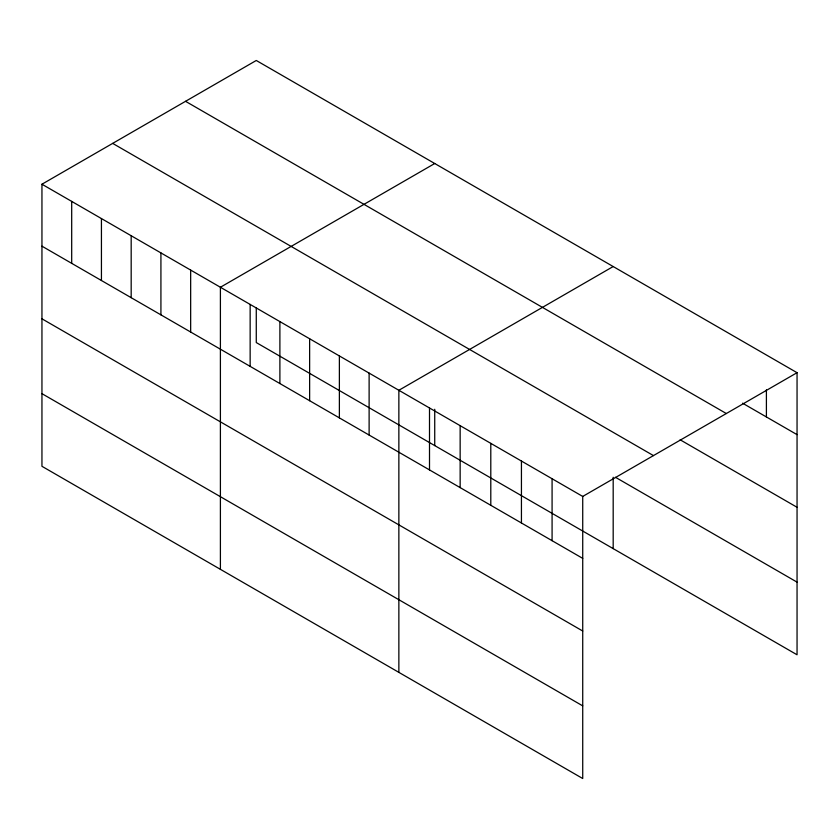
<?xml version="1.0" encoding="UTF-8"?>
<svg xmlns="http://www.w3.org/2000/svg" width="839" height="839" viewBox="0 0 839 839"><rect width="100%" height="100%" fill="white"/><g stroke="black" fill="none" stroke-linecap="round" stroke-linejoin="round"><path stroke-width="1.26" d="M41.95 184.223L582.727 496.436L582.727 778.519L41.95 466.306L41.95 184.223L256.273 60.481L797.05 372.694L797.05 654.777L256.273 342.564L256.273 307.535M434.728 163.511L220.405 287.253L220.405 569.335M613.183 266.54L398.861 390.282L398.861 672.364M582.727 496.436L797.05 372.694M742.567 403.192L797.05 434.644M185.545 101.32L726.322 413.533M680.146 439.793L797.05 507.28M112.678 143.385L653.455 455.598M615.459 477.286L797.05 582.13M41.95 246.173L582.727 558.375M41.95 318.81L582.727 631.022M41.95 393.659L582.727 705.872M766.406 389.841L766.406 416.952M613.183 477.276L613.183 548.622M552.083 478.744L552.083 540.694M521.438 461.051L521.438 523.001M490.794 443.359L490.794 505.309M460.15 425.667L460.15 487.616M434.728 409.275L434.728 445.593M429.505 407.974L429.505 469.924M369.118 373.114L369.118 435.053M339.376 355.935L339.376 417.885M309.633 338.767L309.633 400.717M279.89 321.599L279.89 383.538M250.148 304.421L250.148 366.37M190.663 270.085L190.663 332.024M160.92 252.906L160.92 314.856M131.178 235.738L131.178 297.688M101.435 218.57L101.435 280.509M71.693 201.391L71.693 263.341"/></g></svg>
